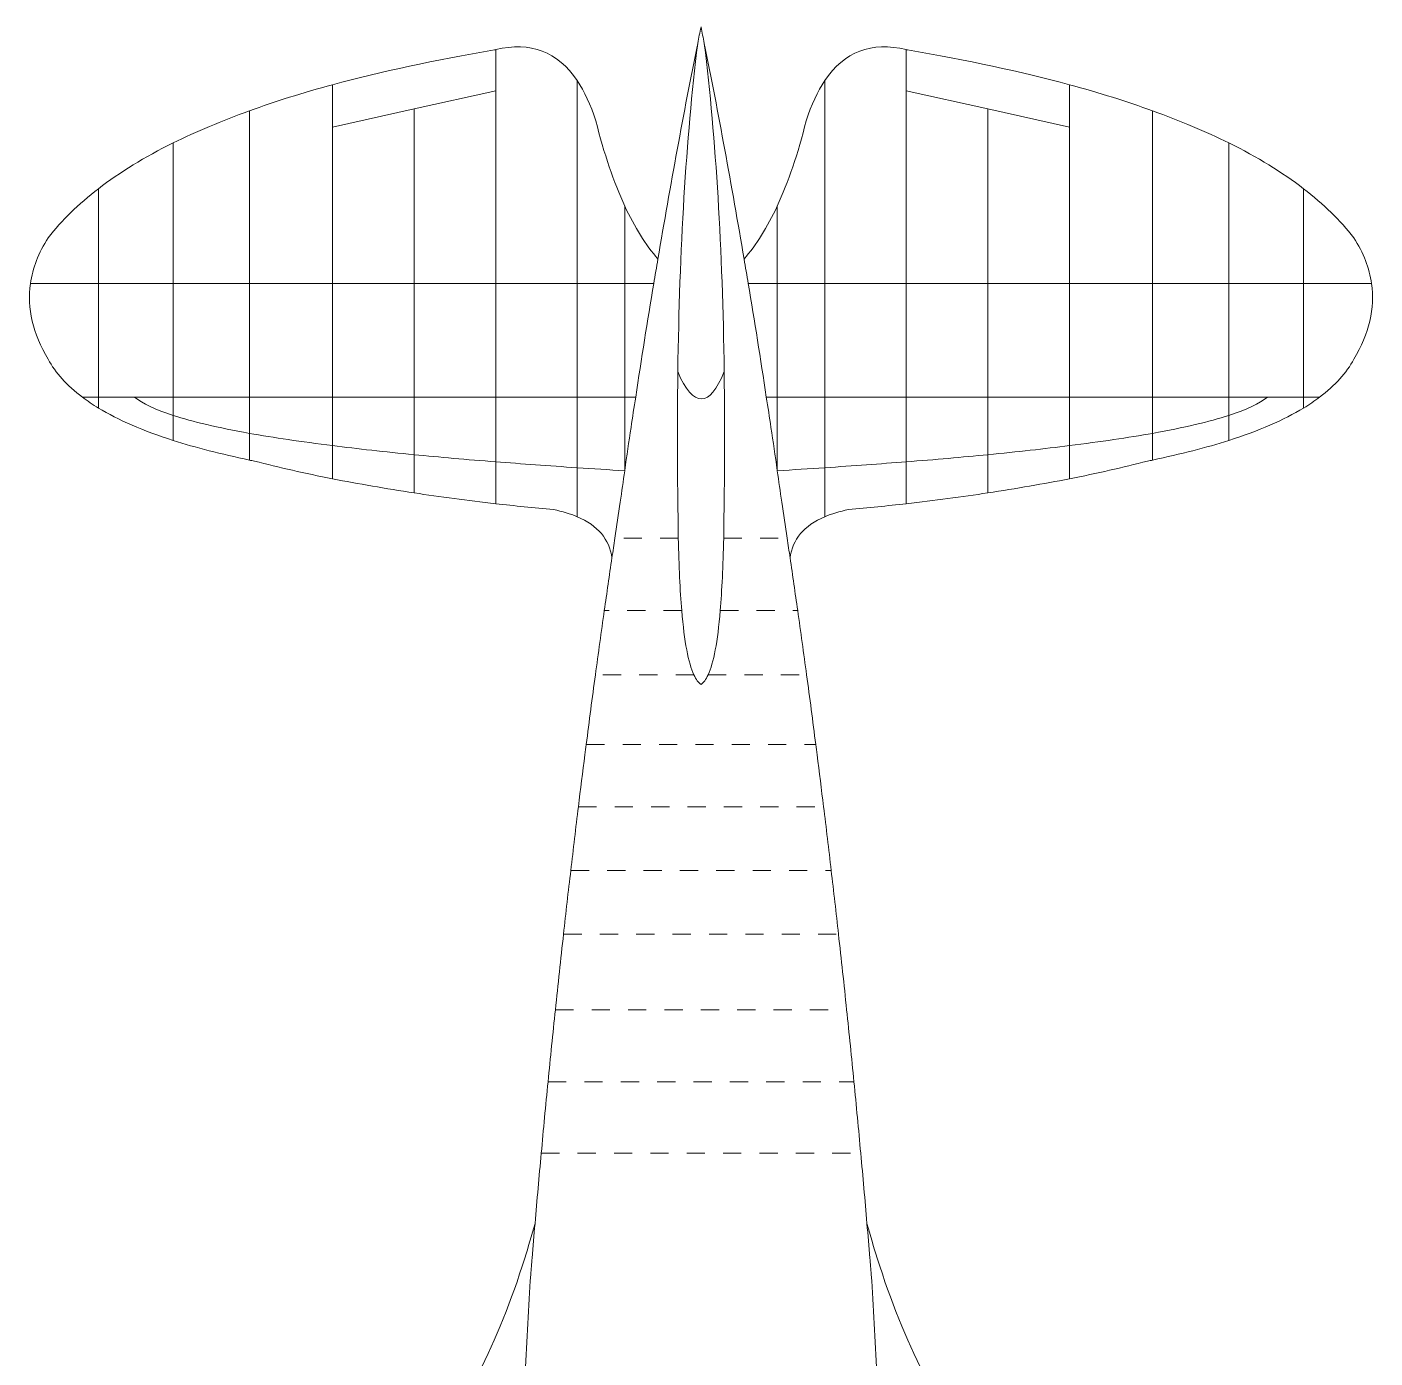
# Model space of a CAD drawing. Header units: millimetres. Extents: x 59 to 361, y 42 to 244.
# Drawn here: x 117.89 to 164.51, y 123.27 to 169.29 of the extents above; entities that cross this region are included whole.
import ezdxf

# ---------------------------------------------------------------- set-up
doc = ezdxf.new("R2010")
doc.units = ezdxf.units.MM
doc.header["$MEASUREMENT"] = 0
doc.layers.add('4-view', color=7, linetype='Continuous', lineweight=0)

msp = doc.modelspace()

# ---------------------------------------------------------------- linework, layer by layer
at = {"layer": '4-view', "color": 7, "lineweight": 18}
for p, q in [((134.107, 167.075), (134.107, 168.506)), ((148.299, 167.075), (148.299, 168.506)), ((136.921, 167.432), (136.921, 160.415)), ((145.484, 167.432), (145.484, 160.415)), ((128.463, 167.29), (128.463, 165.828)), ((134.107, 167.075), (131.282, 166.452)), ((134.107, 160.415), (134.107, 167.075)), ((151.123, 166.452), (148.299, 167.075)), ((148.299, 160.415), (148.299, 167.075)), ((153.943, 167.29), (153.943, 165.828)), ((131.282, 166.452), (128.463, 165.828)), ((131.282, 160.415), (131.282, 166.452)), ((153.943, 165.828), (151.123, 166.452)), ((151.123, 160.415), (151.123, 166.452)), ((125.586, 160.415), (125.586, 166.389)), ((156.82, 160.415), (156.82, 166.389)), ((128.463, 165.828), (128.463, 160.415)), ((153.943, 165.828), (153.943, 160.415)), ((122.95, 160.415), (122.95, 165.278)), ((159.456, 160.415), (159.456, 165.278)), ((120.366, 160.415), (120.366, 163.695)), ((162.04, 160.415), (162.04, 163.695)), ((138.567, 163.093), (138.567, 160.415)), ((143.839, 160.415), (143.839, 163.093)), ((118.013, 160.415), (120.366, 160.415)), ((122.95, 160.415), (120.366, 160.415)), ((120.366, 156.489), (120.366, 160.415)), ((122.95, 156.489), (122.95, 160.415)), ((125.586, 160.415), (122.95, 160.415)), ((128.463, 160.415), (125.586, 160.415)), ((125.586, 156.489), (125.586, 160.415)), ((128.463, 156.489), (128.463, 160.415)), ((128.463, 160.415), (131.282, 160.415)), ((131.282, 156.489), (131.282, 160.415)), ((131.282, 160.415), (134.107, 160.415)), ((136.921, 160.415), (134.107, 160.415)), ((134.107, 160.415), (134.107, 156.489)), ((136.921, 156.489), (136.921, 160.415)), ((138.567, 160.415), (136.921, 160.415)), ((138.567, 160.415), (139.568, 160.415)), ((138.567, 156.489), (138.567, 160.415)), ((143.839, 160.415), (142.838, 160.415)), ((145.484, 160.415), (143.839, 160.415)), ((143.839, 156.489), (143.839, 160.415)), ((145.484, 156.489), (145.484, 160.415)), ((145.484, 160.415), (148.299, 160.415)), ((151.123, 160.415), (148.299, 160.415)), ((148.299, 160.415), (148.299, 156.489)), ((153.943, 160.415), (151.123, 160.415)), ((151.123, 156.489), (151.123, 160.415)), ((153.943, 156.489), (153.943, 160.415)), ((153.943, 160.415), (156.82, 160.415)), ((156.82, 156.489), (156.82, 160.415)), ((156.82, 160.415), (159.456, 160.415)), ((159.456, 160.415), (162.04, 160.415)), ((159.456, 156.489), (159.456, 160.415)), ((162.04, 160.415), (162.04, 156.489)), ((164.392, 160.415), (162.04, 160.415)), ((119.811, 156.489), (120.366, 156.489)), ((120.366, 156.112), (120.366, 156.489)), ((120.366, 156.489), (121.614, 156.489)), ((121.614, 156.489), (122.95, 156.489)), ((122.95, 155.855), (122.95, 156.489)), ((122.95, 156.489), (125.586, 156.489)), ((125.586, 156.489), (125.586, 155.237)), ((125.586, 156.489), (128.463, 156.489)), ((128.463, 156.489), (128.463, 154.812)), ((131.282, 156.489), (128.463, 156.489)), ((134.107, 156.489), (131.282, 156.489)), ((131.282, 154.498), (131.282, 156.489)), ((134.107, 156.489), (136.921, 156.489)), ((134.107, 154.252), (134.107, 156.489)), ((138.567, 156.489), (136.921, 156.489)), ((136.921, 156.489), (136.921, 154.047)), ((138.944, 156.489), (138.567, 156.489)), ((138.567, 156.489), (138.567, 153.958)), ((143.462, 156.489), (143.839, 156.489)), ((143.839, 156.489), (145.484, 156.489)), ((143.839, 156.489), (143.839, 153.958)), ((145.484, 156.489), (145.484, 154.047)), ((148.299, 156.489), (145.484, 156.489)), ((148.299, 156.489), (151.123, 156.489)), ((148.299, 154.252), (148.299, 156.489)), ((151.123, 156.489), (153.943, 156.489)), ((151.123, 154.498), (151.123, 156.489)), ((153.943, 154.812), (153.943, 156.489)), ((153.943, 156.489), (156.82, 156.489)), ((156.82, 156.489), (156.82, 155.237)), ((159.456, 156.489), (156.82, 156.489)), ((159.456, 155.855), (159.456, 156.489)), ((160.792, 156.489), (159.456, 156.489)), ((162.04, 156.489), (160.792, 156.489)), ((162.04, 156.112), (162.04, 156.489)), ((162.04, 156.489), (162.595, 156.489)), ((122.95, 155.855), (122.95, 154.99)), ((159.456, 155.855), (159.456, 154.99)), ((125.586, 154.314), (125.586, 155.237)), ((128.463, 153.665), (128.463, 154.812)), ((153.943, 153.665), (153.943, 154.812)), ((156.82, 154.314), (156.82, 155.237)), ((131.282, 153.177), (131.282, 154.498)), ((151.123, 153.177), (151.123, 154.498)), ((134.107, 152.805), (134.107, 154.252)), ((136.921, 152.355), (136.921, 154.047)), ((145.484, 152.355), (145.484, 154.047)), ((148.299, 152.805), (148.299, 154.252)), ((139.159, 151.616), (138.53, 151.616)), ((140.417, 151.616), (139.788, 151.616)), ((141.989, 151.616), (142.618, 151.616)), ((143.247, 151.616), (143.876, 151.616)), ((138.022, 149.111), (137.859, 149.111)), ((139.28, 149.111), (138.651, 149.111)), ((140.537, 149.111), (139.909, 149.111)), ((141.868, 149.111), (142.497, 149.111)), ((143.126, 149.111), (143.755, 149.111)), ((144.384, 149.111), (144.546, 149.111)), ((138.441, 146.889), (137.812, 146.889)), ((139.699, 146.889), (139.07, 146.889)), ((140.957, 146.889), (140.328, 146.889)), ((141.449, 146.889), (142.078, 146.889)), ((142.707, 146.889), (143.336, 146.889)), ((143.965, 146.889), (144.594, 146.889)), ((137.236, 144.483), (137.865, 144.483)), ((138.494, 144.483), (139.122, 144.483)), ((139.751, 144.483), (140.38, 144.483)), ((141.009, 144.483), (141.638, 144.483)), ((142.266, 144.483), (142.895, 144.483)), ((143.524, 144.483), (144.153, 144.483)), ((144.782, 144.483), (145.17, 144.483)), ((136.963, 142.33), (137.592, 142.33)), ((138.221, 142.33), (138.85, 142.33)), ((139.479, 142.33), (140.108, 142.33)), ((140.736, 142.33), (141.366, 142.33)), ((141.994, 142.33), (142.623, 142.33)), ((143.252, 142.33), (143.881, 142.33)), ((144.51, 142.33), (145.139, 142.33)), ((136.701, 140.128), (137.33, 140.128)), ((137.959, 140.128), (138.588, 140.128)), ((139.217, 140.128), (139.846, 140.128)), ((140.474, 140.128), (141.103, 140.128)), ((141.732, 140.128), (142.361, 140.128)), ((142.99, 140.128), (143.619, 140.128)), ((144.248, 140.128), (144.876, 140.128)), ((145.505, 140.128), (145.705, 140.128)), ((136.45, 137.922), (137.079, 137.922)), ((137.707, 137.922), (138.336, 137.922)), ((138.965, 137.922), (139.594, 137.922)), ((140.223, 137.922), (140.852, 137.922)), ((141.481, 137.922), (142.109, 137.922)), ((142.738, 137.922), (143.367, 137.922)), ((143.996, 137.922), (144.625, 137.922)), ((145.254, 137.922), (145.883, 137.922)), ((136.167, 135.307), (136.796, 135.307)), ((137.424, 135.307), (138.053, 135.307)), ((138.682, 135.307), (139.311, 135.307)), ((139.94, 135.307), (140.569, 135.307)), ((141.198, 135.307), (141.826, 135.307)), ((142.455, 135.307), (143.084, 135.307)), ((143.713, 135.307), (144.342, 135.307)), ((144.971, 135.307), (145.6, 135.307)), ((146.229, 135.307), (146.239, 135.307)), ((135.915, 132.817), (136.544, 132.817)), ((137.173, 132.817), (137.802, 132.817)), ((138.431, 132.817), (139.059, 132.817)), ((139.688, 132.817), (140.317, 132.817)), ((140.946, 132.817), (141.575, 132.817)), ((142.204, 132.817), (142.833, 132.817)), ((143.462, 132.817), (144.091, 132.817)), ((144.719, 132.817), (145.348, 132.817)), ((145.977, 132.817), (146.49, 132.817)), ((135.679, 130.345), (136.308, 130.345)), ((136.937, 130.345), (137.566, 130.345)), ((138.195, 130.345), (138.824, 130.345)), ((139.452, 130.345), (140.082, 130.345)), ((140.71, 130.345), (141.339, 130.345)), ((141.968, 130.345), (142.597, 130.345)), ((143.226, 130.345), (143.855, 130.345)), ((144.483, 130.345), (145.112, 130.345)), ((145.741, 130.345), (146.37, 130.345))]:
    msp.add_line(p, q, dxfattribs=at)
for points, knots in [([(141.088, 168.721), (141.124, 168.91), (141.166, 169.098), (141.203, 169.282), (141.203, 169.287), (141.203, 169.287), (141.203, 169.287), (141.203, 169.287), (141.203, 169.287), (141.203, 169.282), (141.239, 169.098), (141.281, 168.91), (141.318, 168.721)], [0, 0, 0, 0, 1, 1, 1, 2, 2, 2, 3, 3, 3, 4, 4, 4, 4]), ([(134.107, 168.506), (134.091, 168.501), (134.076, 168.501), (134.06, 168.495), (132.006, 168.144), (130.14, 167.746), (128.463, 167.29)], [0, 0, 0, 0, 1, 1, 1, 2, 2, 2, 2]), ([(148.299, 168.506), (148.314, 168.501), (148.33, 168.501), (148.346, 168.495), (150.4, 168.144), (152.266, 167.746), (153.943, 167.29)], [0, 0, 0, 0, 1, 1, 1, 2, 2, 2, 2]), ([(138.567, 163.093), (138.184, 163.92), (137.849, 164.906), (137.566, 166.043), (137.388, 166.593), (137.173, 167.06), (136.921, 167.432)], [0, 0, 0, 0, 1, 1, 1, 2, 2, 2, 2]), ([(143.839, 163.093), (144.222, 163.92), (144.557, 164.906), (144.84, 166.043), (145.018, 166.593), (145.233, 167.06), (145.484, 167.432)], [0, 0, 0, 0, 1, 1, 1, 2, 2, 2, 2]), ([(120.366, 163.695), (119.669, 163.166), (119.093, 162.6), (118.627, 161.997), (118.291, 161.478), (118.087, 160.949), (118.013, 160.415)], [0, 0, 0, 0, 1, 1, 1, 2, 2, 2, 2]), ([(164.392, 160.415), (164.319, 160.949), (164.115, 161.478), (163.779, 161.997), (163.313, 162.6), (162.736, 163.166), (162.04, 163.695)], [0, 0, 0, 0, 1, 1, 1, 2, 2, 2, 2]), ([(118.013, 160.415), (117.893, 159.56), (118.097, 158.69), (118.627, 157.8), (118.873, 157.328), (119.271, 156.893), (119.811, 156.489)], [0, 0, 0, 0, 1, 1, 1, 2, 2, 2, 2]), ([(162.595, 156.489), (163.134, 156.893), (163.533, 157.328), (163.779, 157.8), (164.309, 158.69), (164.513, 159.56), (164.392, 160.415)], [0, 0, 0, 0, 1, 1, 1, 2, 2, 2, 2]), ([(140.401, 157.37), (140.396, 156.736), (140.391, 156.096), (140.385, 155.441), (140.385, 154.503), (140.391, 153.539), (140.406, 152.554), (140.412, 152.229), (140.412, 151.914), (140.417, 151.616), (140.438, 150.641), (140.479, 149.808), (140.537, 149.111), (140.626, 148.036), (140.768, 147.292), (140.957, 146.889), (141.03, 146.726), (141.114, 146.616), (141.203, 146.558), (141.292, 146.616), (141.376, 146.726), (141.449, 146.889), (141.638, 147.292), (141.779, 148.036), (141.868, 149.111), (141.926, 149.808), (141.968, 150.641), (141.989, 151.616), (141.994, 151.914), (141.994, 152.229), (141.999, 152.554), (142.015, 153.539), (142.02, 154.503), (142.02, 155.441), (142.015, 156.096), (142.01, 156.736), (142.005, 157.37)], [0, 0, 0, 0, 1, 1, 1, 2, 2, 2, 3, 3, 3, 4, 4, 4, 5, 5, 5, 6, 6, 6, 7, 7, 7, 8, 8, 8, 9, 9, 9, 10, 10, 10, 11, 11, 11, 12, 12, 12, 12]), ([(142.005, 157.37), (141.748, 156.741), (141.486, 156.426), (141.229, 156.426), (140.936, 156.426), (140.658, 156.741), (140.401, 157.37)], [0, 0, 0, 0, 1, 1, 1, 2, 2, 2, 2]), ([(138.567, 153.958), (138.635, 154.456), (138.708, 154.949), (138.787, 155.441), (138.834, 155.792), (138.886, 156.138), (138.944, 156.489)], [0, 0, 0, 0, 1, 1, 1, 2, 2, 2, 2]), ([(143.839, 153.958), (143.771, 154.456), (143.697, 154.949), (143.619, 155.441), (143.572, 155.792), (143.519, 156.138), (143.462, 156.489)], [0, 0, 0, 0, 1, 1, 1, 2, 2, 2, 2]), ([(125.586, 154.314), (125.643, 154.299), (125.701, 154.288), (125.759, 154.278), (126.608, 154.058), (127.509, 153.853), (128.463, 153.665)], [0, 0, 0, 0, 1, 1, 1, 2, 2, 2, 2]), ([(153.943, 153.665), (154.896, 153.853), (155.798, 154.058), (156.647, 154.278), (156.704, 154.288), (156.762, 154.299), (156.82, 154.314)], [0, 0, 0, 0, 1, 1, 1, 2, 2, 2, 2]), ([(138.122, 150.929), (138.158, 151.16), (138.19, 151.39), (138.221, 151.616), (138.284, 152.03), (138.347, 152.449), (138.41, 152.863), (138.462, 153.224), (138.515, 153.581), (138.567, 153.942)], [0, 0, 0, 0, 1, 1, 1, 2, 2, 2, 3, 3, 3, 3]), ([(144.284, 150.929), (144.248, 151.16), (144.216, 151.39), (144.185, 151.616), (144.122, 152.03), (144.059, 152.449), (143.996, 152.863), (143.944, 153.224), (143.891, 153.581), (143.839, 153.942)], [0, 0, 0, 0, 1, 1, 1, 2, 2, 2, 3, 3, 3, 3]), ([(134.107, 152.805), (134.752, 152.732), (135.417, 152.664), (136.099, 152.601), (136.408, 152.538), (136.685, 152.454), (136.921, 152.355)], [0, 0, 0, 0, 1, 1, 1, 2, 2, 2, 2]), ([(145.484, 152.355), (145.72, 152.454), (145.998, 152.538), (146.307, 152.601), (146.989, 152.664), (147.654, 152.732), (148.299, 152.805)], [0, 0, 0, 0, 1, 1, 1, 2, 2, 2, 2]), ([(138.122, 150.929), (138.032, 150.326), (137.949, 149.718), (137.859, 149.111), (137.754, 148.372), (137.65, 147.633), (137.55, 146.889), (137.44, 146.087), (137.335, 145.285), (137.236, 144.483), (137.22, 144.363), (137.205, 144.242), (137.189, 144.122), (137.11, 143.524), (137.037, 142.927), (136.963, 142.33), (136.874, 141.601), (136.785, 140.867), (136.701, 140.128), (136.612, 139.394), (136.528, 138.661), (136.45, 137.922), (136.35, 137.052), (136.256, 136.182), (136.167, 135.307), (136.078, 134.479), (135.994, 133.651), (135.915, 132.817), (135.831, 131.995), (135.753, 131.172), (135.679, 130.345), (135.601, 129.542), (135.533, 128.735), (135.465, 127.923)], [0, 0, 0, 0, 1, 1, 1, 2, 2, 2, 3, 3, 3, 4, 4, 4, 5, 5, 5, 6, 6, 6, 7, 7, 7, 8, 8, 8, 9, 9, 9, 10, 10, 10, 11, 11, 11, 11]), ([(146.941, 127.923), (146.873, 128.735), (146.805, 129.542), (146.726, 130.345), (146.653, 131.172), (146.575, 131.995), (146.49, 132.817), (146.412, 133.651), (146.328, 134.479), (146.239, 135.307), (146.15, 136.182), (146.056, 137.052), (145.956, 137.922), (145.877, 138.661), (145.793, 139.394), (145.705, 140.128), (145.621, 140.867), (145.532, 141.601), (145.442, 142.33), (145.369, 142.927), (145.296, 143.524), (145.217, 144.122), (145.202, 144.242), (145.186, 144.363), (145.17, 144.483), (145.071, 145.285), (144.966, 146.087), (144.856, 146.889), (144.756, 147.633), (144.651, 148.372), (144.546, 149.111), (144.457, 149.718), (144.373, 150.326), (144.284, 150.929)], [0, 0, 0, 0, 1, 1, 1, 2, 2, 2, 3, 3, 3, 4, 4, 4, 5, 5, 5, 6, 6, 6, 7, 7, 7, 8, 8, 8, 9, 9, 9, 10, 10, 10, 11, 11, 11, 11]), ([(135.464, 127.923), (135.349, 127.509), (135.228, 127.111), (135.108, 126.718), (134.647, 125.25), (134.113, 123.925), (133.51, 122.735), (133.384, 122.488), (133.253, 122.247), (133.122, 122.012)], [0, 0, 0, 0, 1, 1, 1, 2, 2, 2, 3, 3, 3, 3]), ([(134.757, 99.283), (134.757, 99.283), (134.736, 102.166), (134.736, 102.166), (134.725, 103.429), (134.72, 104.671), (134.725, 105.892), (134.725, 106.012), (134.725, 106.138), (134.725, 106.258), (134.725, 107.998), (134.736, 109.696), (134.762, 111.352), (134.778, 112.375), (134.794, 113.386), (134.82, 114.376), (134.825, 114.675), (134.83, 114.979), (134.841, 115.277), (134.856, 116.027), (134.877, 116.766), (134.904, 117.494), (134.961, 119.297), (135.029, 121.042), (135.119, 122.735), (135.176, 123.898), (135.239, 125.036), (135.313, 126.151), (135.328, 126.341), (135.344, 126.529), (135.36, 126.718), (135.396, 127.121), (135.428, 127.52), (135.464, 127.923)], [0, 0, 0, 0, 1, 1, 1, 2, 2, 2, 3, 3, 3, 4, 4, 4, 5, 5, 5, 6, 6, 6, 7, 7, 7, 8, 8, 8, 9, 9, 9, 10, 10, 10, 11, 11, 11, 11]), ([(147.649, 99.283), (147.649, 99.283), (147.67, 102.166), (147.67, 102.166), (147.68, 103.429), (147.686, 104.671), (147.68, 105.892), (147.68, 106.012), (147.68, 106.138), (147.68, 106.258), (147.68, 107.998), (147.67, 109.696), (147.644, 111.352), (147.628, 112.375), (147.612, 113.386), (147.586, 114.376), (147.581, 114.675), (147.575, 114.979), (147.565, 115.277), (147.549, 116.027), (147.528, 116.766), (147.502, 117.494), (147.444, 119.297), (147.376, 121.042), (147.287, 122.735), (147.229, 123.898), (147.167, 125.036), (147.093, 126.151), (147.077, 126.341), (147.062, 126.529), (147.046, 126.718), (147.009, 127.121), (146.978, 127.52), (146.941, 127.923)], [0, 0, 0, 0, 1, 1, 1, 2, 2, 2, 3, 3, 3, 4, 4, 4, 5, 5, 5, 6, 6, 6, 7, 7, 7, 8, 8, 8, 9, 9, 9, 10, 10, 10, 11, 11, 11, 11]), ([(149.284, 122.012), (149.153, 122.247), (149.022, 122.488), (148.896, 122.735), (148.293, 123.925), (147.759, 125.25), (147.298, 126.718), (147.177, 127.111), (147.056, 127.509), (146.941, 127.923)], [0, 0, 0, 0, 1, 1, 1, 2, 2, 2, 3, 3, 3, 3])]:
    msp.add_open_spline(points, degree=3, knots=knots, dxfattribs=at)
for points in [[(136.921, 167.432), (136.245, 168.432), (135.307, 168.789), (134.107, 168.506)], [(145.484, 167.432), (146.16, 168.432), (147.099, 168.789), (148.299, 168.506)], [(141.088, 168.721), (140.6, 166.3), (140.144, 163.816), (139.715, 161.264)], [(141.088, 168.721), (140.684, 165.393), (140.459, 161.609), (140.401, 157.37)], [(141.318, 168.721), (141.805, 166.3), (142.262, 163.816), (142.691, 161.264)], [(141.318, 168.721), (141.722, 165.393), (141.947, 161.609), (142.005, 157.37)], [(125.586, 166.389), (126.472, 166.709), (127.431, 167.012), (128.463, 167.29)], [(156.82, 166.389), (155.934, 166.709), (154.975, 167.012), (153.943, 167.29)], [(122.95, 165.278), (123.747, 165.671), (124.627, 166.043), (125.586, 166.389)], [(159.456, 165.278), (158.66, 165.671), (157.779, 166.043), (156.82, 166.389)], [(122.95, 165.278), (121.96, 164.79), (121.1, 164.261), (120.366, 163.695)], [(162.04, 163.695), (161.305, 164.261), (160.447, 164.79), (159.456, 165.278)], [(139.715, 161.264), (139.29, 161.751), (138.907, 162.364), (138.567, 163.093)], [(142.691, 161.264), (143.116, 161.751), (143.498, 162.364), (143.839, 163.093)], [(139.568, 160.415), (139.615, 160.698), (139.667, 160.981), (139.715, 161.264)], [(142.838, 160.415), (142.791, 160.698), (142.738, 160.981), (142.691, 161.264)], [(139.568, 160.415), (139.353, 159.12), (139.143, 157.815), (138.944, 156.489)], [(142.838, 160.415), (143.053, 159.12), (143.262, 157.815), (143.462, 156.489)], [(119.811, 156.489), (119.984, 156.358), (120.168, 156.233), (120.366, 156.112)], [(121.614, 156.489), (121.886, 156.269), (122.332, 156.06), (122.95, 155.855)], [(160.792, 156.489), (160.52, 156.269), (160.074, 156.06), (159.456, 155.855)], [(162.04, 156.112), (162.239, 156.233), (162.422, 156.358), (162.595, 156.489)], [(120.366, 156.112), (121.053, 155.698), (121.918, 155.326), (122.95, 154.99)], [(125.586, 155.237), (124.501, 155.431), (123.626, 155.64), (122.95, 155.855)], [(156.82, 155.237), (157.905, 155.431), (158.779, 155.64), (159.456, 155.855)], [(159.456, 154.99), (160.488, 155.326), (161.353, 155.698), (162.04, 156.112)], [(122.95, 154.99), (123.731, 154.744), (124.606, 154.519), (125.586, 154.314)], [(128.463, 154.812), (127.378, 154.949), (126.419, 155.09), (125.586, 155.237)], [(128.463, 154.812), (129.328, 154.702), (130.266, 154.597), (131.282, 154.498)], [(153.943, 154.812), (153.078, 154.702), (152.14, 154.597), (151.123, 154.498)], [(156.82, 155.237), (155.986, 155.09), (155.027, 154.949), (153.943, 154.812)], [(156.82, 154.314), (157.8, 154.519), (158.675, 154.744), (159.456, 154.99)], [(131.282, 154.498), (132.168, 154.414), (133.106, 154.33), (134.107, 154.252)], [(151.123, 154.498), (150.238, 154.414), (149.3, 154.33), (148.299, 154.252)], [(136.921, 154.047), (135.936, 154.115), (134.998, 154.184), (134.107, 154.252)], [(136.921, 154.047), (137.456, 154.011), (138.006, 153.979), (138.567, 153.942)], [(138.567, 153.942), (138.567, 153.948), (138.567, 153.953), (138.567, 153.958)], [(145.484, 154.047), (144.95, 154.011), (144.4, 153.979), (143.839, 153.942)], [(143.839, 153.942), (143.839, 153.948), (143.839, 153.953), (143.839, 153.958)], [(145.484, 154.047), (146.47, 154.115), (147.408, 154.184), (148.299, 154.252)], [(128.463, 153.665), (129.359, 153.492), (130.297, 153.329), (131.282, 153.177)], [(151.123, 153.177), (152.109, 153.329), (153.047, 153.492), (153.943, 153.665)], [(131.282, 153.177), (132.184, 153.041), (133.127, 152.915), (134.107, 152.805)], [(148.299, 152.805), (149.279, 152.915), (150.222, 153.041), (151.123, 153.177)], [(136.921, 152.355), (137.639, 152.05), (138.038, 151.574), (138.122, 150.929)], [(144.284, 150.929), (144.368, 151.574), (144.766, 152.05), (145.484, 152.355)]]:
    msp.add_open_spline(points, degree=3, dxfattribs=at)

doc.saveas('drawing.dxf')
